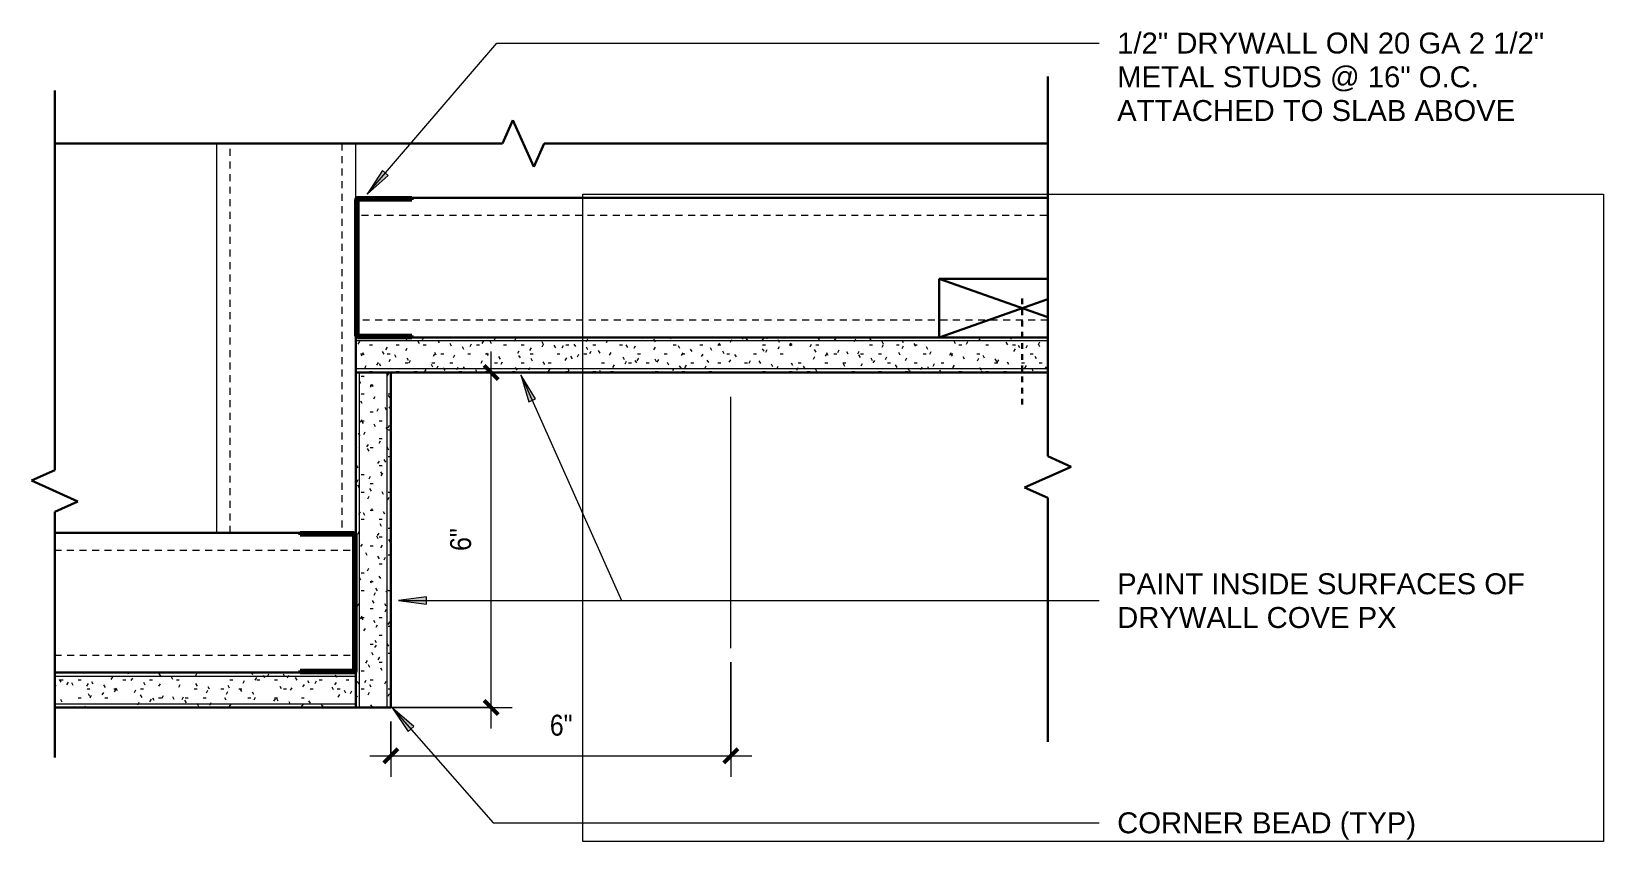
# Model space of a CAD drawing. Header units: inches. Extents: x 65 to 406, y 49 to 174.
# Drawn here: x 283.19 to 311.36, y 49.03 to 63.54 of the extents above; entities that cross this region are included whole.
import ezdxf

# ---------------------------------------------------------------- set-up
doc = ezdxf.new("R2010")
doc.units = ezdxf.units.IN
doc.header["$MEASUREMENT"] = 0
for name, pattern in [('Dash', [0.25, 0.125, -0.125]), ('Hidden 1_16_', [0.09374999999999999, 0.06249999999999999, -0.03124999999999999]), ('Hidden 1_8_', [0.1875, 0.125, -0.06249999999999999])]:
    doc.linetypes.add(name, pattern=pattern)
for name, color, linetype, lineweight in [('A-ANNO-DIMS', 211, 'Continuous', 9), ('A-ANNO-DIMS-4', 211, 'Continuous', 9), ('A-DETL', 90, 'Continuous', 9), ('A-DETL-GENF', 92, 'Continuous', 9), ('A-DETL-GENF-HDLN', 1, 'Hidden 1_8_', 9), ('A-DETL-HDLN', 90, 'Hidden 1_8_', 9), ('A-DETL-MEDM', 33, 'Continuous', 30), ('A-DETL-THIN', 151, 'Continuous', 9), ('G-ANNO-REFR', 1, 'Dash', 9), ('G-ANNO-TEXT', 231, 'Continuous', 9)]:
    doc.layers.add(name, color=color, linetype=linetype, lineweight=lineweight)
doc.styles.add('Arial_2', font='arial.ttf', dxfattribs={"height": 0.3749999999999999})
doc.styles.add('Arial_3', font='arial.ttf', dxfattribs={"width": 0.85, "height": 0.3749999999999999})
doc.dimstyles.new('Linear_-_3_32__Arial__85_-_1__Tolerance', dxfattribs={"dimscale": 12, "dimtxt": 0.3825972749838638, "dimasz": 0.02083333333333333, "dimexe": 0.03125, "dimexo": 0.02083333333333334, "dimgap": 0.02083333333333333, "dimtad": 1, "dimdec": 0, "dimzin": 3, "dimdsep": 46, "dimlunit": 4, "dimtxsty": 'Arial_3', "dimblk1": 'OBLIQUE', "dimblk2": 'OBLIQUE', "dimsah": 1, "dimcen": 0.09, "dimdle": 0.03125, "dimazin": 0, "dimtfac": 1, "dimtdec": 4, "dimtix": 1, "dimtmove": 0, "dimatfit": 3, "dimfxl": 1, "dimtvp": 1, "dimfrac": 2, "dimtolj": 1, "dimtzin": 0, "dimarcsym": 2})
picture_1 = doc.add_image_def('image1.jpg', size_in_pixel=(500, 317))

# ---------------------------------------------------------------- blocks, each defined once
blk = doc.blocks.new('C Studs-Side - 2 1_2_-2606332-Section Detail - Drywall Bulkhead 13')
at = {"layer": 'A-DETL-GENF'}
for p, q in [((6.97347148565498, 2.500000000000008), (0, 2.500000000000008)), ((0, 2.500000000000008), (0, 1.000000000000018)), ((0, 0.02316190484055014), (0, 0)), ((3.500000000000049, 0), (3.523161904840506, 0)), ((5.976838095159406, 0), (6.973471485654999, 0))]:
    blk.add_line(p, q, dxfattribs=at)
at = {"layer": 'A-DETL-GENF-HDLN'}
for p, q in [((0, 2.250000000000008), (6.973471485654983, 2.250000000000008)), ((6.973471485654999, 0.2499999999999999), (0, 0.2499999999999999))]:
    blk.add_line(p, q, dxfattribs=at)
blk = doc.blocks.new('Gypsum Wallboard-Section - 5_8_-2606623-Section Detail - Drywall Bulkhead 13')
at = {"layer": 'A-DETL-GENF'}
h = blk.add_hatch(dxfattribs=at)
h.set_pattern_fill('FP_17', color=256, style=0, pattern_type=2)
h.set_pattern_definition([(180, (6.751, 57.434), (-0.64, -0.1599999999999999), [0.053, -0.427, 0.053, -0.427, -2.56]), (180, (6.751, 57.434), (-0.64, -0.1599999999999999), [-0.96, 0.053, -0.907, 0.053, -0.427, -1.12]), (180, (6.751, 57.434), (-0.64, -0.1599999999999999), [-2.4, 0.053, -0.267, 0.053, -0.747]), (300.0000000000001, (6.511, 57.354), (0.4585640646055102, -0.4742562584220407), [0.053, -0.427, 0.053, -0.427, -2.56]), (300.0000000000001, (6.511, 57.354), (0.4585640646055102, -0.4742562584220407), [-0.96, 0.053, -0.907, 0.053, -0.427, -1.12]), (300.0000000000001, (6.511, 57.354), (0.4585640646055102, -0.4742562584220407), [-2.4, 0.053, -0.267, 0.053, -0.747]), (59.99999999999999, (6.431, 57.034), (0.1814359353944899, 0.6342562584220408), [0.053, -0.427, 0.053, -0.427, -2.56]), (59.99999999999999, (6.431, 57.034), (0.1814359353944899, 0.6342562584220408), [-0.96, 0.053, -0.907, 0.053, -0.427, -1.12]), (59.99999999999999, (6.431, 57.034), (0.1814359353944899, 0.6342562584220408), [-2.4, 0.053, -0.267, 0.053, -0.747])])
h.paths.add_polyline_path([(0.416213597432165, -7.460698725481051e-14), (0.416213597432165, -0.6250000000000709), (12.81292956165938, -0.6250000000000709), (12.81292956165938, -7.460698725481051e-14), (7.044088416528687, -7.460698725481051e-14)], flags=0)
for p, q in [((0.4162135974321277, -0.06249999999999994), (12.81292956165938, -0.06249999999999994)), ((0.4162135974321349, -0.5625000000000024), (12.81292956165938, -0.5625000000000024))]:
    blk.add_line(p, q, dxfattribs=at)
at = {"layer": 'A-DETL-MEDM'}
for p, q in [((0.4162135974321277, 0), (12.18792956165937, 0)), ((12.81292956165938, 0), (12.81292956165938, -0.6250000000000027)), ((11.81292956165933, -0.6250000000000027), (0.4162135974321357, -0.6250000000000027)), ((12.81292956165938, -0.6250000000000027), (12.78976765681879, -0.6250000000000027))]:
    blk.add_line(p, q, dxfattribs=at)
blk = doc.blocks.new('Gypsum Wallboard-Section - 5_8_-2606289-Section Detail - Drywall Bulkhead 13')
at = {"layer": 'A-DETL-GENF'}
h = blk.add_hatch(dxfattribs=at)
h.set_pattern_fill('FP_18', color=256, style=0, pattern_type=2)
h.set_pattern_definition([(270, (-51.434, -6.062), (0.16, -0.64), [0.053, -0.427, 0.053, -0.427, -2.56]), (270, (-51.434, -6.062), (0.16, -0.64), [-0.96, 0.053, -0.907, 0.053, -0.427, -1.12]), (270, (-51.434, -6.062), (0.16, -0.64), [-2.4, 0.053, -0.267, 0.053, -0.747]), (29.99999999999999, (-51.354, -6.302), (0.4742562584220408, 0.4585640646055101), [0.053, -0.427, 0.053, -0.427, -2.56]), (29.99999999999999, (-51.354, -6.302), (0.4742562584220408, 0.4585640646055101), [-0.96, 0.053, -0.907, 0.053, -0.427, -1.12]), (29.99999999999999, (-51.354, -6.302), (0.4742562584220408, 0.4585640646055101), [-2.4, 0.053, -0.267, 0.053, -0.747]), (150, (-51.034, -6.382000000000001), (-0.6342562584220407, 0.1814359353944898), [0.053, -0.427, 0.053, -0.427, -2.56]), (150, (-51.034, -6.382000000000001), (-0.6342562584220407, 0.1814359353944898), [-0.96, 0.053, -0.907, 0.053, -0.427, -1.12]), (150, (-51.034, -6.382000000000001), (-0.6342562584220407, 0.1814359353944898), [-2.4, 0.053, -0.267, 0.053, -0.747])])
h.paths.add_polyline_path([(5.329070518200751e-14, -0.624999999999991), (6.000000000000074, -0.6249999999999963), (6.000000000000074, 5.329070518200751e-15), (5.329070518200751e-14, 1.06581410364015e-14)], flags=0)
for p, q in [((0, -0.06249999999999994), (6.000000000000007, -0.06249999999999994)), ((0, -0.5625000000000024), (6.000000000000007, -0.5625000000000024))]:
    blk.add_line(p, q, dxfattribs=at)
at = {"layer": 'A-DETL-MEDM'}
for p, q in [((0, -0.6250000000000027), (0, 0)), ((0.6250000000000079, 0), (0.648161904840498, 0)), ((3.101838095159389, 0), (6.000000000000007, 0)), ((6.000000000000007, 0), (6.000000000000007, -0.6250000000000027)), ((6.000000000000007, -0.6250000000000027), (0, -0.6250000000000027))]:
    blk.add_line(p, q, dxfattribs=at)
blk = doc.blocks.new('Break Line - Break Line-2606094-Section Detail - Drywall Bulkhead 13')
at = {"layer": 'A-DETL-MEDM'}
for p, q in [((-0.3715290715414323, 1.80855330711438e-13), (-0.1857645357707386, 0.4162135974323087)), ((-0.1857645357707386, 0.4162135974323088), (0.1857645357707356, -0.4162135974319252)), ((-8.396715964227228, 1.80855330711438e-13), (-0.3715290715414325, 1.80855330711438e-13)), ((0.1857645357707356, -0.4162135974319252), (0.3715290715414737, 1.80855330711438e-13)), ((0.3715290715414737, 1.80855330711438e-13), (9.396715964227147, 1.80855330711438e-13))]:
    blk.add_line(p, q, dxfattribs=at)
blk = doc.blocks.new('Channel Studs-Section - 2 1_2_-684785-Section Detail - Drywall Bulkhead 13')
at = {"layer": 'A-DETL-GENF', "lineweight": 50}
for p, q in [((-1.256154018187775, -1.234854713219648), (-1.291310268187775, -1.234854713219648)), ((-1.291310268187775, -1.234854713219648), (-1.291310268187775, -2.203604713219659)), ((-1.256154018187775, -2.199698463219659), (-1.256154018187775, -1.234854713219648)), ((1.208689731812214, -1.234854713219648), (1.173533481812214, -1.234854713219648)), ((1.173533481812214, -1.234854713219648), (1.173533481812214, -2.199698463219659)), ((1.208689731812214, -2.203604713219659), (1.208689731812214, -1.234854713219648)), ((-1.260060268187776, -2.234854713219659), (1.177439731812214, -2.234854713219659)), ((1.173533481812214, -2.199698463219659), (-1.256154018187775, -2.199698463219659))]:
    blk.add_line(p, q, dxfattribs=at)
for centre, radius, start, end in [((-1.260060268187776, -2.20360471321966), 0.03124999999999953, 179.9999999999994, 270.0000000000002), ((1.177439731812215, -2.203604713219659), 0.03125000000000044, 269.9999999999996, 0)]:
    blk.add_arc(centre, radius, start, end, dxfattribs=at)
blk = doc.blocks.new('Break Line - Break Line-2606107-Section Detail - Drywall Bulkhead 13')
at = {"layer": 'A-DETL-MEDM'}
for p, q in [((-0.3715290715414326, 1.80855330711438e-13), (-0.1857645357707388, 0.4162135974323087)), ((-0.1857645357707388, 0.4162135974323088), (0.1857645357707353, -0.4162135974319252)), ((-7.173825248684457, 1.80855330711438e-13), (-0.3715290715414325, 1.80855330711438e-13)), ((0.1857645357707353, -0.4162135974319252), (0.3715290715414734, 1.80855330711438e-13)), ((0.3715290715414734, 1.80855330711438e-13), (4.739378201099973, 1.80855330711438e-13))]:
    blk.add_line(p, q, dxfattribs=at)
blk = doc.blocks.new('Gypsum Wallboard-Section - 5_8_-2606098-Section Detail - Drywall Bulkhead 13')
at = {"layer": 'A-DETL-GENF'}
h = blk.add_hatch(dxfattribs=at)
h.set_pattern_fill('FP_19', color=256, style=0, pattern_type=2)
h.set_pattern_definition([(0, (15.709, -51.434), (0.64, 0.16), [0.053, -0.427, 0.053, -0.427, -2.56]), (0, (15.709, -51.434), (0.64, 0.16), [-0.96, 0.053, -0.907, 0.053, -0.427, -1.12]), (0, (15.709, -51.434), (0.64, 0.16), [-2.4, 0.053, -0.267, 0.053, -0.747]), (120, (15.949, -51.354), (-0.45856406460551, 0.4742562584220408), [0.05299999999999999, -0.427, 0.05299999999999999, -0.427, -2.56]), (120, (15.949, -51.354), (-0.45856406460551, 0.4742562584220408), [-0.9599999999999999, 0.05299999999999999, -0.9069999999999999, 0.05299999999999999, -0.427, -1.12]), (120, (15.949, -51.354), (-0.45856406460551, 0.4742562584220408), [-2.399999999999999, 0.05299999999999999, -0.267, 0.05299999999999999, -0.7469999999999999]), (240, (16.029, -51.034), (-0.1814359353944897, -0.6342562584220407), [0.053, -0.427, 0.053, -0.427, -2.56]), (240, (16.029, -51.034), (-0.1814359353944897, -0.6342562584220407), [-0.96, 0.053, -0.907, 0.053, -0.427, -1.12]), (240, (16.029, -51.034), (-0.1814359353944897, -0.6342562584220407), [-2.4, 0.053, -0.267, 0.053, -0.747])])
h.paths.add_polyline_path([(4.249999999999949, 6.3948846218409e-14), (9.64671596422719, 6.3948846218409e-14), (9.64671596422719, 0.6250000000000709), (4.249999999999949, 0.6250000000000709), (4.249999999999949, 0.4647957745828925)], flags=0)
for p, q in [((4.249999999999948, 0.5625000000000024), (9.646715964227205, 0.5625000000000024)), ((4.249999999999941, 0.06249999999999994), (9.646715964227205, 0.06249999999999994))]:
    blk.add_line(p, q, dxfattribs=at)
at = {"layer": 'A-DETL-MEDM'}
for p, q in [((8.646715964227209, 0.6250000000000027), (4.249999999999948, 0.6250000000000027)), ((9.646715964227205, 0.6250000000000027), (9.623554059386676, 0.6250000000000027)), ((9.646715964227205, 0), (9.646715964227205, 0.6250000000000027)), ((4.249999999999941, 0), (9.646715964227205, 0))]:
    blk.add_line(p, q, dxfattribs=at)
blk = doc.blocks.new('Channel Studs-Section - 2 1_2_-1039310-Section Detail - Drywall Bulkhead 13')
at = {"layer": 'A-DETL-GENF', "lineweight": 50}
for p, q in [((-1.291310268187775, 2.203604713219659), (-1.291310268187775, 1.234854713219648)), ((1.177439731812214, 2.234854713219659), (-1.260060268187776, 2.234854713219659)), ((-1.256154018187775, 1.234854713219648), (-1.256154018187775, 2.199698463219659)), ((-1.256154018187775, 2.199698463219659), (1.173533481812214, 2.199698463219659)), ((1.173533481812214, 2.199698463219659), (1.173533481812214, 1.234854713219648)), ((1.208689731812214, 1.234854713219648), (1.208689731812214, 2.203604713219659)), ((-1.291310268187775, 1.234854713219648), (-1.256154018187775, 1.234854713219648)), ((1.173533481812214, 1.234854713219648), (1.208689731812214, 1.234854713219648))]:
    blk.add_line(p, q, dxfattribs=at)
for centre, radius, start, end in [((-1.260060268187776, 2.20360471321966), 0.03124999999999956, 89.99999999999919, 180.0000000000004), ((1.177439731812215, 2.203604713219659), 0.03124999999999991, 4.071109992273301e-13, 89.99999999999959)]:
    blk.add_arc(centre, radius, start, end, dxfattribs=at)
blk = doc.blocks.new('Break Line - Break Line-2606099-Section Detail - Drywall Bulkhead 13')
at = {"layer": 'A-DETL-MEDM'}
for p, q in [((0.1857645357707354, 0.4162135974319255), (-0.1857645357707386, -0.4162135974323085)), ((0.3715290715414737, -1.80855330711438e-13), (0.1857645357707354, 0.4162135974319255)), ((-0.3715290715414325, -1.80855330711438e-13), (-7.173825248684455, -1.80855330711438e-13)), ((-0.1857645357707387, -0.4162135974323084), (-0.3715290715414324, -1.80855330711438e-13)), ((4.772399416871586, -1.80855330711438e-13), (0.3715290715414738, -1.80855330711438e-13))]:
    blk.add_line(p, q, dxfattribs=at)
blk = doc.blocks.new('DIMBLOCK17-Section Detail - Drywall Bulkhead 13')
at = {"layer": 'A-ANNO-DIMS-4'}
for p, q in [((295.7254234831338, 52.24700418310338), (295.7254234831338, 50.19186279014419)), ((295.7254234831338, 50.56686279014419), (295.7254234831338, 52.24700418310338)), ((289.6312925023248, 51.18350052892621), (289.6312925023248, 50.19186279014419)), ((289.6312925023248, 50.56686279014419), (289.6312925023248, 51.18350052892621)), ((289.2562925023248, 50.56686279014419), (296.1004234831338, 50.56686279014419))]:
    blk.add_line(p, q, dxfattribs=at)
at = {"layer": 'A-ANNO-DIMS-4', "lineweight": 50}
for p, q in [((289.6312925023248, 50.56686279014419), (289.5062925023248, 50.44186279014419)), ((289.6312925023248, 50.56686279014419), (289.7562925023248, 50.69186279014419)), ((295.7254234831338, 50.56686279014419), (295.6004234831338, 50.44186279014419)), ((295.7254234831338, 50.56686279014419), (295.8504234831338, 50.69186279014419))]:
    blk.add_line(p, q, dxfattribs=at)
at = {"layer": 'A-ANNO-DIMS-4', "color": 0, "insert": (292.4811732433145, 51.30369891667793), "char_height": 0.3749999999999999, "width": 0.4732433985954253, "attachment_point": 1, "line_spacing_factor": 0.9417779076525877, "style": 'Arial_3'}
blk.add_mtext('6"', dxfattribs=at)
blk = doc.blocks.new('_Oblique')
at = {"color": 0, "linetype": 'ByBlock', "lineweight": -2}
blk.add_line((-0.5, -0.5), (0.5, 0.5), dxfattribs=at)
blk = doc.blocks.new('DIMBLOCK18-Section Detail - Drywall Bulkhead 13')
at = {"layer": 'A-ANNO-DIMS-4'}
for p, q in [((291.4310395223246, 51.05850052892621), (291.4310395223246, 57.80850052892622)), ((289.8812925023247, 57.43350052892622), (291.8060395223246, 57.43350052892622)), ((291.4310395223246, 57.43350052892622), (289.8812925023247, 57.43350052892622)), ((289.2562925023248, 51.43350052892621), (291.8060395223246, 51.43350052892621)), ((291.4310395223246, 51.43350052892621), (289.2562925023248, 51.43350052892621))]:
    blk.add_line(p, q, dxfattribs=at)
at = {"layer": 'A-ANNO-DIMS-4', "lineweight": 50}
for p, q in [((291.4310395223246, 57.43350052892622), (291.3060395223246, 57.55850052892622)), ((291.4310395223246, 57.43350052892622), (291.5560395223246, 57.30850052892622)), ((291.4310395223246, 51.43350052892621), (291.3060395223246, 51.55850052892621)), ((291.4310395223246, 51.43350052892621), (291.5560395223246, 51.3085005289262))]:
    blk.add_line(p, q, dxfattribs=at)
at = {"layer": 'A-ANNO-DIMS-4', "color": 0, "insert": (290.6942033957909, 54.23631577951145), "char_height": 0.3749999999999999, "width": 0.4732433985954253, "attachment_point": 1, "rotation": 90, "line_spacing_factor": 0.9417779076525877, "style": 'Arial_3'}
blk.add_mtext('6"', dxfattribs=at)

msp = doc.modelspace()

# ---------------------------------------------------------------- hatches: boundary and pattern name
at = {"layer": 'G-ANNO-TEXT'}
for points in [[(289.2097156542555, 60.62340624437634), (289.5852172517938, 60.96005390184094), (289.4852915198896, 61.04576987599046)], [(291.9605891565607, 57.38845348254319), (292.1045186879264, 56.90511365899138), (292.2247119596643, 56.95883476797062)], [(289.7691594534526, 53.34613258175443), (290.2691594534526, 53.28030633296073), (290.2691594534526, 53.41195883054813)], [(289.662800913957, 51.42174960966535), (289.9432622386789, 51.00261414186831), (290.042185992325, 51.08948456885916)]]:
    msp.add_hatch(color=7, dxfattribs=at).paths.add_polyline_path(points, flags=0)

# ---------------------------------------------------------------- linework, layer by layer
at = {"layer": 'A-DETL', "linetype": 'Hidden 1_16_', "lineweight": 30}
msp.add_line((300.9452863139356, 56.85727554613472), (300.9452863139356, 58.85727554613472), dxfattribs=at)
at = {"layer": 'A-DETL-HDLN'}
for p, q in [((289.1078394958672, 60.24600052892611), (301.4030084665519, 60.24600052892607)), ((301.403008466552, 58.37100052892615), (289.1078394958672, 58.3710005289262)), ((288.9047455087823, 54.24600052892615), (283.6095765380975, 54.24600052892612)), ((283.6095765380975, 52.37100052892621), (288.9047455087823, 52.37100052892623))]:
    msp.add_line(p, q, dxfattribs=at)
at = {"layer": 'A-DETL-MEDM'}
for p, q in [((289.0062925023247, 60.55850052892614), (289.0294544071653, 60.55850052892614)), ((290.0062925023248, 60.55850052892614), (301.4030084665519, 60.5585005289261)), ((299.4537864914767, 59.10702690303), (299.4537864914767, 58.0585005289262)), ((301.403008466552, 59.10702690303), (299.4537864914767, 59.10702690303)), ((299.4537864914767, 59.10702690303), (301.403008466552, 58.42357775313393)), ((299.4537864914767, 58.0585005289262), (301.403008466552, 58.74194967882227)), ((299.4537864914767, 58.0585005289262), (301.403008466552, 58.0585005289262)), ((288.0062925023247, 54.55850052892617), (283.6095765380975, 54.55850052892616)), ((289.0062925023248, 54.55850052892617), (288.9831305974842, 54.55850052892617))]:
    msp.add_line(p, q, dxfattribs=at)
at = {"layer": 'A-DETL-THIN'}
msp.add_line((295.7254234831338, 52.49700418310338), (295.7254234831338, 56.99700418310338), dxfattribs=at)
at = {"layer": 'G-ANNO-TEXT', "color": 7}
for p, q in [((289.2097156542555, 60.62340624437634), (291.5316037527683, 63.33021054714168)), ((291.5316037527683, 63.33021054714168), (302.325271712963, 63.33021054714168)), ((289.4852915198896, 61.04576987599046), (289.2097156542555, 60.62340624437634)), ((289.2097156542555, 60.62340624437634), (289.5852172517938, 60.96005390184094)), ((289.5852172517938, 60.96005390184094), (289.4852915198896, 61.04576987599046)), ((291.9605891565607, 57.38845348254319), (292.1045186879264, 56.90511365899138)), ((292.2247119596643, 56.95883476797062), (291.9605891565607, 57.38845348254319)), ((291.9605891565607, 57.38845348254319), (293.7673289058043, 53.34613258175443)), ((292.1045186879264, 56.90511365899138), (292.2247119596643, 56.95883476797062)), ((290.2691594534526, 53.41195883054813), (289.7691594534526, 53.34613258175443)), ((289.7691594534526, 53.34613258175443), (290.2691594534526, 53.28030633296073)), ((289.7691594534526, 53.34613258175443), (302.325271712963, 53.34613258175443)), ((290.2691594534526, 53.28030633296073), (290.2691594534526, 53.41195883054813)), ((293.7673289058043, 53.34613258175443), (302.325271712963, 53.34613258175443)), ((289.662800913957, 51.42174960966535), (289.9432622386789, 51.00261414186831)), ((290.042185992325, 51.08948456885916), (289.662800913957, 51.42174960966535)), ((289.662800913957, 51.42174960966535), (291.4664647055704, 49.36782632688165)), ((289.9432622386789, 51.00261414186831), (290.042185992325, 51.08948456885916)), ((291.4664647055704, 49.36782632688165), (302.325271712963, 49.36782632688165))]:
    msp.add_line(p, q, dxfattribs=at)

# ---------------------------------------------------------------- block references
at = {"layer": 'A-DETL-GENF'}
for name, p, rotation in [('Break Line - Break Line-2606107-Section Detail - Drywall Bulkhead 13', (301.4030084665518, 55.55850052892626), 270.0000000000005), ('Break Line - Break Line-2606099-Section Detail - Drywall Bulkhead 13', (283.6095765380977, 55.30850052892625), 269.9999999999995), ('C Studs-Side - 2 1_2_-2606332-Section Detail - Drywall Bulkhead 13', (289.0062925023248, 54.55850052892617), 89.99999999999993), ('Channel Studs-Section - 2 1_2_-684785-Section Detail - Drywall Bulkhead 13', (291.2411472155444, 59.26719026073835), 269.9999999999999), ('Gypsum Wallboard-Section - 5_8_-2606623-Section Detail - Drywall Bulkhead 13', (301.8192220639841, 57.43350052892622), 180), ('Gypsum Wallboard-Section - 5_8_-2606289-Section Detail - Drywall Bulkhead 13', (289.0062925023248, 51.43350052892621), 90.00000000000017), ('Channel Studs-Section - 2 1_2_-1039310-Section Detail - Drywall Bulkhead 13', (286.7714377891051, 53.26719026073837), 270.0000000000001)]:
    msp.add_blockref(name, p, dxfattribs=dict(at, rotation=rotation))
for name, p in [('Break Line - Break Line-2606094-Section Detail - Drywall Bulkhead 13', (292.0062925023248, 61.53197201458102)), ('Gypsum Wallboard-Section - 5_8_-2606098-Section Detail - Drywall Bulkhead 13', (279.3595765380975, 51.43350052892621))]:
    msp.add_blockref(name, p, dxfattribs=at)

# ---------------------------------------------------------------- texts
at = {"layer": 'G-ANNO-TEXT', "color": 7, "char_height": 0.3749999999999999, "attachment_point": 1, "style": 'Arial_2'}
for s, insert, width in [('1/2" DRYWALL ON 20 GA 2 1/2" ', (302.645271712963, 63.51771054714168), 9.5445), ('METAL STUDS @ 16" O.C. ', (302.645271712963, 62.91354388047502), 8.130499999999998), ('ATTACHED TO SLAB ABOVE', (302.645271712963, 62.30937721380835), 8.76175), ('PAINT INSIDE SURFACES OF ', (302.645271712963, 53.83548625629511), 9.11525), ('DRYWALL COVE PX', (302.645271712963, 53.23131958962845), 6.148374999999999), ('CORNER BEAD (TYP)', (302.645271712963, 49.55532632688165), 6.577624999999999)]:
    msp.add_mtext(s, dxfattribs=dict(at, insert=insert, width=width))

# ---------------------------------------------------------------- dimensions: what is measured, and where the dimension line sits
at = {"layer": 'A-ANNO-DIMS'}
dim = msp.add_linear_dim(base=(291.4310395223247, 57.43350052892625), p1=(289.0062925023248, 51.43350052892621), p2=(289.6312925023247, 57.43350052892622), angle=89.99999999999991, dimstyle='Linear_-_3_32__Arial__85_-_1__Tolerance', override={"dimpost": '<>', "dimfxl": 6.032464256006828}, dxfattribs=at)
dim.commit()
dim.dimension.update_dxf_attribs({"geometry": 'DIMBLOCK18-Section Detail - Drywall Bulkhead 13', "text_midpoint": (290.9895746508146, 54.43350052892614)})
dim = msp.add_linear_dim(base=(295.7254234831338, 50.56686279014419), p1=(289.6312925023248, 51.43350052892621), p2=(295.7254234831338, 52.49700418310338), dimstyle='Linear_-_3_32__Arial__85_-_1__Tolerance', override={"dimpost": '<>', "dimfxl": 6.18623249108088}, dxfattribs=at)
dim.commit()
dim.dimension.update_dxf_attribs({"geometry": 'DIMBLOCK17-Section Detail - Drywall Bulkhead 13', "text_midpoint": (292.6783579927293, 51.00832766165429)})

# ---------------------------------------------------------------- pictures from other files: only their frames are drawn
at = {"layer": 'G-ANNO-REFR'}
image = msp.add_image(picture_1, insert=(293.0741319762851, 49.03249659886731), size_in_units=(18.28543290538156, 11.592964462011906), dxfattribs=at)
image.dxf.flags = 7

doc.saveas('drawing.dxf')
